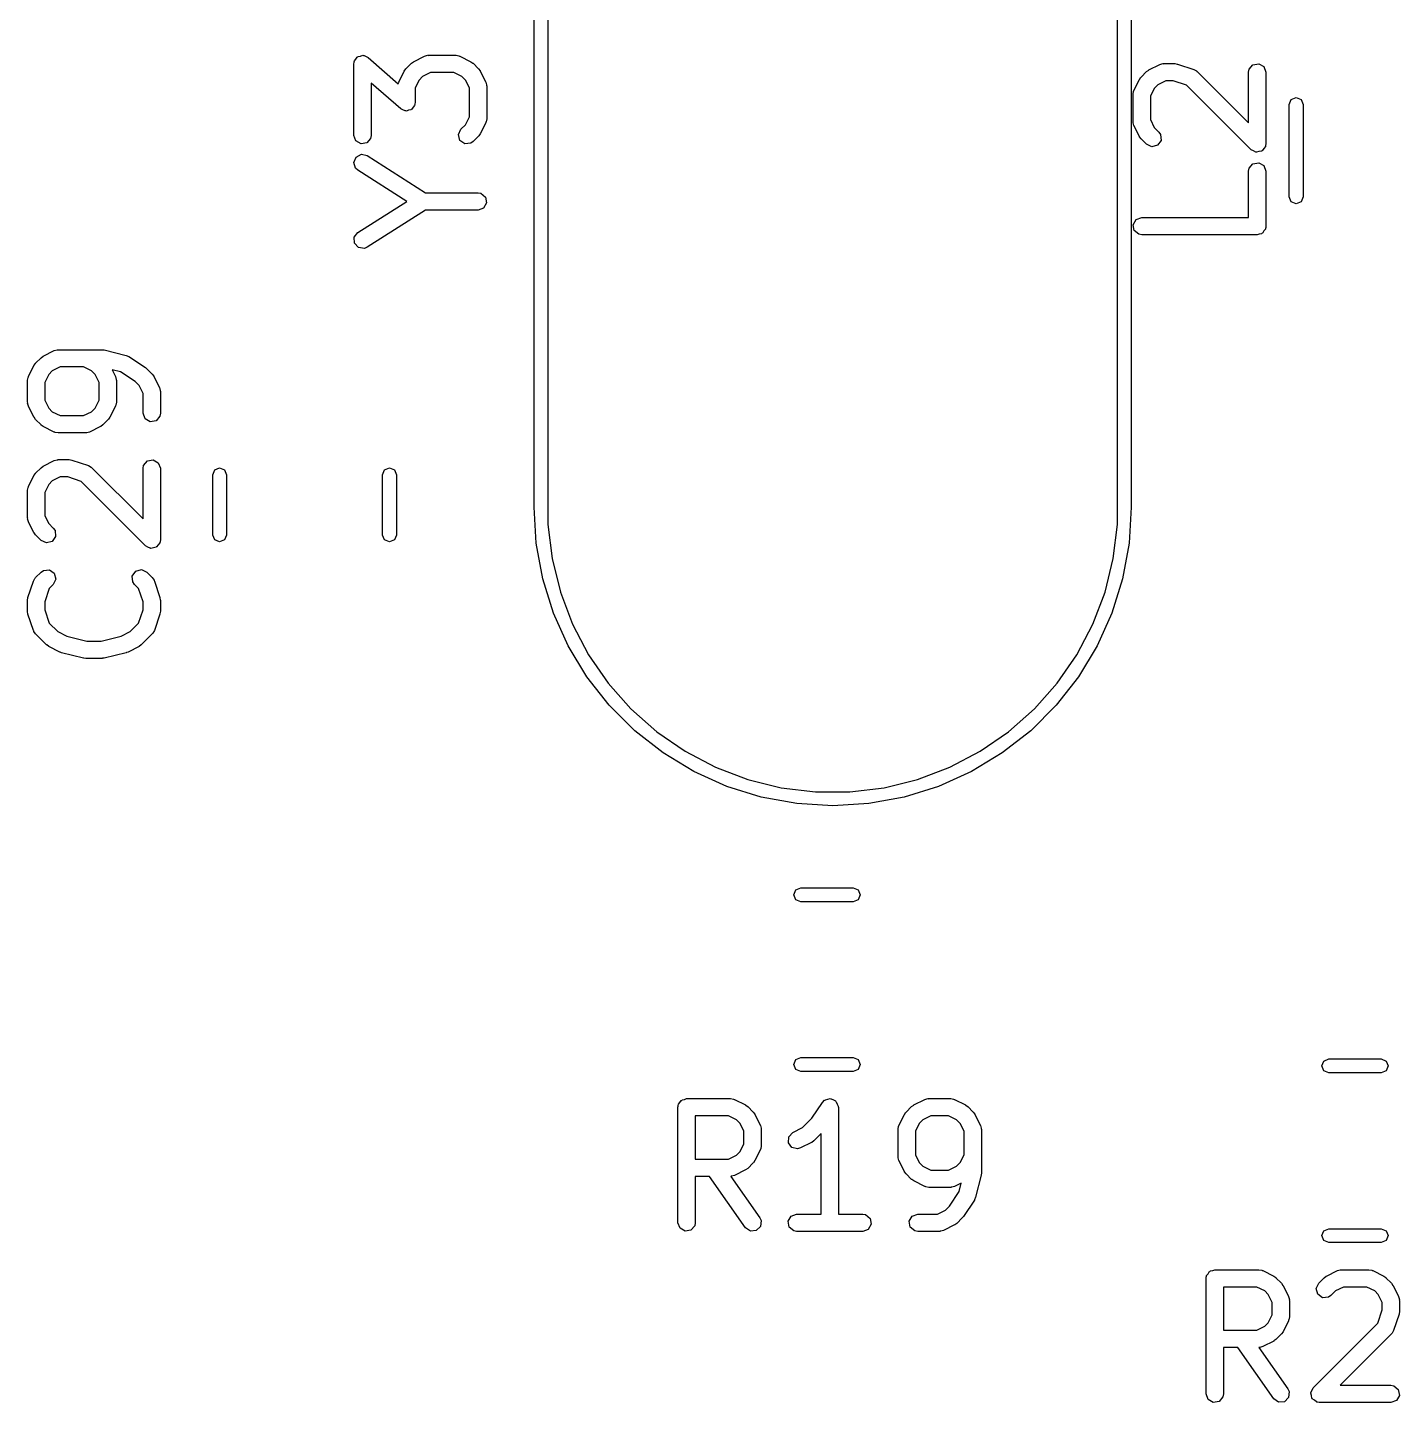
# Model space of a CAD drawing. Extents: x 44 to 148, y -85 to -25.
# Drawn here: x 74.31 to 86.19, y -83.93 to -72.02 of the extents above; entities that cross this region are included whole.
import ezdxf

# ---------------------------------------------------------------- set-up
doc = ezdxf.new("R2010")
doc.units = 0
doc.layers.add('BLACK', color=7, linetype='CONTINUOUS')

msp = doc.modelspace()

# ---------------------------------------------------------------- linework, layer by layer
at = {"layer": 'BLACK', "linetype": 'CONTINUOUS'}
for p, q in [((78.695, -76.177), (78.695, -69.927)), ((78.815, -69.927), (78.815, -76.177)), ((83.745, -76.177), (83.745, -69.927)), ((83.865, -69.927), (83.865, -76.177)), ((77.162809, -72.279275), (77.168473, -72.277345)), ((77.168473, -72.277345), (77.172319, -72.272762)), ((77.172319, -72.272762), (77.192231, -72.26925)), ((77.192231, -72.26925), (77.211371, -72.26273)), ((77.211371, -72.26273), (77.216949, -72.264892)), ((77.216949, -72.264892), (77.222843, -72.263853)), ((77.222843, -72.263853), (77.240355, -72.273964)), ((77.240355, -72.273964), (77.259207, -72.281271)), ((77.652468, -72.318251), (77.747706, -72.270632)), ((77.747706, -72.270632), (77.772672, -72.263206)), ((77.772672, -72.263206), (77.777033, -72.264247)), ((77.777033, -72.264247), (77.781247, -72.262714)), ((77.781247, -72.262714), (78.019342, -72.262714)), ((78.019342, -72.262714), (78.044994, -72.267237)), ((78.044994, -72.267237), (78.048429, -72.270119)), ((78.048429, -72.270119), (78.052883, -72.270632)), ((78.052883, -72.270632), (78.148121, -72.318251)), ((77.134819, -72.337714), (77.136777, -72.326605)), ((77.134819, -72.956761), (77.134819, -72.337714)), ((77.136244, -72.323164), (77.137853, -72.320505)), ((77.136777, -72.326605), (77.136244, -72.323164)), ((77.137853, -72.320505), (77.139342, -72.312062)), ((77.139342, -72.312062), (77.152338, -72.296573)), ((77.152338, -72.296573), (77.162809, -72.279275)), ((77.259207, -72.281271), (77.519196, -72.508761)), ((77.571308, -72.399411), (77.584666, -72.3814)), ((77.584666, -72.3814), (77.585357, -72.379919)), ((77.585357, -72.379919), (77.632976, -72.3323)), ((77.632976, -72.3323), (77.651342, -72.31944)), ((77.651342, -72.31944), (77.652468, -72.318251)), ((78.148121, -72.318251), (78.166129, -72.331607)), ((78.166129, -72.331607), (78.167612, -72.332299)), ((78.167612, -72.332299), (78.215232, -72.379918)), ((78.215232, -72.379918), (78.228094, -72.398286)), ((83.997024, -72.404109), (84.01539, -72.391249)), ((84.01539, -72.391249), (84.016516, -72.39006)), ((84.016516, -72.39006), (84.111754, -72.342441)), ((84.111754, -72.342441), (84.13672, -72.335015)), ((84.13672, -72.335015), (84.141081, -72.336056)), ((84.141081, -72.336056), (84.145295, -72.334523)), ((84.145295, -72.334523), (84.240533, -72.334523)), ((84.240533, -72.334523), (84.262615, -72.338416)), ((84.262615, -72.338416), (84.26425, -72.338372)), ((84.26425, -72.338372), (84.407107, -72.385991)), ((84.407107, -72.385991), (84.430012, -72.398393)), ((84.879819, -72.409523), (84.884342, -72.383871)), ((84.884342, -72.383871), (84.917319, -72.344571)), ((84.917319, -72.344571), (84.967843, -72.335662)), ((84.967843, -72.335662), (85.012272, -72.361314)), ((85.012272, -72.361314), (85.029819, -72.409523)), ((77.541383, -72.72749), (77.284819, -72.502996)), ((77.284819, -72.502996), (77.284819, -72.956761)), ((77.519196, -72.508761), (77.520294, -72.502538)), ((77.520294, -72.502538), (77.523176, -72.499102)), ((77.523176, -72.499102), (77.523689, -72.494649)), ((77.523689, -72.494649), (77.571308, -72.399411)), ((77.700029, -72.477379), (77.665771, -72.545895)), ((77.730436, -72.446972), (77.700029, -72.477379)), ((77.798952, -72.412714), (77.730436, -72.446972)), ((78.001637, -72.412714), (77.798952, -72.412714)), ((78.070153, -72.446972), (78.001637, -72.412714)), ((78.100561, -72.477379), (78.070153, -72.446972)), ((78.134819, -72.545895), (78.100561, -72.477379)), ((78.228094, -72.398286), (78.229282, -72.399411)), ((78.229282, -72.399411), (78.276901, -72.494649)), ((78.276901, -72.494649), (78.284327, -72.519615)), ((83.887737, -72.566458), (83.935356, -72.47122)), ((83.935356, -72.47122), (83.948714, -72.453209)), ((83.948714, -72.453209), (83.949405, -72.451728)), ((83.949405, -72.451728), (83.997024, -72.404109)), ((84.163, -72.484523), (84.094484, -72.518781)), ((84.228363, -72.484523), (84.163, -72.484523)), ((84.342876, -72.522694), (84.228363, -72.484523)), ((84.430012, -72.398393), (84.432359, -72.402214)), ((84.432359, -72.402214), (84.436423, -72.404109)), ((84.436423, -72.404109), (84.879819, -72.847504)), ((84.879819, -72.847504), (84.879819, -72.409523)), ((85.029819, -72.409523), (85.029819, -73.02857)), ((77.665771, -72.545895), (77.665771, -72.671047)), ((78.134819, -72.796199), (78.134819, -72.545895)), ((78.284327, -72.519615), (78.283285, -72.523976)), ((78.283285, -72.523976), (78.284819, -72.52819)), ((78.284819, -72.52819), (78.284819, -72.813904)), ((83.879819, -72.599999), (83.884342, -72.574347)), ((83.879819, -72.838094), (83.879819, -72.599999)), ((83.884342, -72.574347), (83.887224, -72.570911)), ((83.887224, -72.570911), (83.887737, -72.566458)), ((84.064077, -72.549188), (84.029819, -72.617704)), ((84.029819, -72.617704), (84.029819, -72.820389)), ((84.094484, -72.518781), (84.064077, -72.549188)), ((84.901786, -73.081603), (84.342876, -72.522694)), ((85.249574, -72.647103), (85.292, -72.629529)), ((85.292, -72.629529), (85.334426, -72.647103)), ((77.560234, -72.734796), (77.541383, -72.72749)), ((77.577747, -72.744908), (77.560234, -72.734796)), ((77.58364, -72.743868), (77.577747, -72.744908)), ((77.589219, -72.746031), (77.58364, -72.743868)), ((77.608358, -72.73951), (77.589219, -72.746031)), ((77.628271, -72.735999), (77.608358, -72.73951)), ((77.632116, -72.731415), (77.628271, -72.735999)), ((77.637781, -72.729486), (77.632116, -72.731415)), ((77.648251, -72.712187), (77.637781, -72.729486)), ((77.661248, -72.696699), (77.648251, -72.712187)), ((77.662736, -72.688255), (77.661248, -72.696699)), ((77.664346, -72.685597), (77.662736, -72.688255)), ((77.665771, -72.671047), (77.663812, -72.682155)), ((77.663812, -72.682155), (77.664346, -72.685597)), ((85.232, -72.689529), (85.249574, -72.647103)), ((85.232, -73.488773), (85.232, -72.689529)), ((85.334426, -72.647103), (85.352, -72.689529)), ((85.352, -72.689529), (85.352, -73.488773)), ((78.061548, -72.903727), (78.100561, -72.864714)), ((78.100561, -72.864714), (78.134819, -72.796199)), ((78.276901, -72.847445), (78.229282, -72.942683)), ((78.277413, -72.842991), (78.276901, -72.847445)), ((78.280296, -72.839556), (78.277413, -72.842991)), ((78.284819, -72.813904), (78.280296, -72.839556)), ((83.881352, -72.842307), (83.879819, -72.838094)), ((83.880311, -72.846668), (83.881352, -72.842307)), ((83.887737, -72.871635), (83.880311, -72.846668)), ((83.935356, -72.966873), (83.887737, -72.871635)), ((84.029819, -72.820389), (84.064077, -72.888905)), ((77.152366, -73.00497), (77.134819, -72.956761)), ((77.280296, -72.982413), (77.247319, -73.021713)), ((77.284819, -72.956761), (77.280296, -72.982413)), ((78.039866, -72.950224), (78.061548, -72.903727)), ((78.053143, -72.999779), (78.039866, -72.950224)), ((78.215232, -72.962176), (78.167612, -73.009795)), ((78.215922, -72.960694), (78.215232, -72.962176)), ((78.229282, -72.942683), (78.215922, -72.960694)), ((83.936545, -72.967998), (83.935356, -72.966873)), ((83.949405, -72.986365), (83.936545, -72.967998)), ((83.997024, -73.033984), (83.949405, -72.986365)), ((84.064077, -72.888905), (84.10309, -72.927918)), ((84.10309, -72.927918), (84.11803, -72.949255)), ((84.11803, -72.949255), (84.122501, -73.000362)), ((77.196795, -73.030622), (77.152366, -73.00497)), ((77.247319, -73.021713), (77.196795, -73.030622)), ((78.095168, -73.029205), (78.053143, -72.999779)), ((78.146275, -73.024735), (78.095168, -73.029205)), ((78.167612, -73.009795), (78.146275, -73.024735)), ((84.04352, -73.055665), (83.997024, -73.033984)), ((84.093075, -73.042388), (84.04352, -73.055665)), ((84.122501, -73.000362), (84.093075, -73.042388)), ((84.922239, -73.09114), (84.901786, -73.081603)), ((84.941795, -73.102431), (84.922239, -73.09114)), ((84.945175, -73.101834), (84.941795, -73.102431)), ((84.948283, -73.103284), (84.945175, -73.101834)), ((84.970085, -73.097442), (84.948283, -73.103284)), ((84.992319, -73.093522), (84.970085, -73.097442)), ((84.994523, -73.090894), (84.992319, -73.093522)), ((84.997837, -73.090007), (84.994523, -73.090894)), ((85.010785, -73.071515), (84.997837, -73.090007)), ((85.025296, -73.054222), (85.010785, -73.071515)), ((85.026104, -73.049637), (85.025296, -73.054222)), ((85.027264, -73.047981), (85.026104, -73.049637)), ((85.029819, -73.02857), (85.026976, -73.044692)), ((85.026976, -73.044692), (85.027264, -73.047981)), ((77.134889, -73.191623), (77.154498, -73.144215)), ((77.15034, -73.240544), (77.134889, -73.191623)), ((77.154498, -73.144215), (77.199992, -73.120504)), ((77.199992, -73.120504), (77.250085, -73.131582)), ((77.250085, -73.131582), (77.755469, -73.45319)), ((84.884342, -73.241014), (84.917319, -73.201714)), ((84.917319, -73.201714), (84.967843, -73.192805)), ((84.967843, -73.192805), (85.012272, -73.218457)), ((85.012272, -73.218457), (85.029819, -73.266666)), ((77.169553, -73.258132), (77.15034, -73.240544)), ((77.59393, -73.52819), (77.169553, -73.258132)), ((84.879819, -73.266666), (84.884342, -73.241014)), ((84.879819, -73.667856), (84.879819, -73.266666)), ((85.029819, -73.266666), (85.029819, -73.742856)), ((77.755469, -73.45319), (78.209819, -73.45319)), ((78.209819, -73.45319), (78.235471, -73.457713)), ((78.235471, -73.457713), (78.274771, -73.49069)), ((77.169553, -73.798248), (77.59393, -73.52819)), ((78.258028, -73.585643), (78.209819, -73.60319)), ((78.28368, -73.541214), (78.258028, -73.585643)), ((78.274771, -73.49069), (78.28368, -73.541214)), ((85.249574, -73.531199), (85.232, -73.488773)), ((85.292, -73.548773), (85.249574, -73.531199)), ((85.334426, -73.531199), (85.292, -73.548773)), ((85.352, -73.488773), (85.334426, -73.531199)), ((77.755469, -73.60319), (77.250085, -73.924798)), ((78.209819, -73.60319), (77.755469, -73.60319)), ((83.880958, -73.729832), (83.90661, -73.685403)), ((83.90661, -73.685403), (83.954819, -73.667856)), ((83.954819, -73.667856), (84.879819, -73.667856)), ((77.138302, -73.838934), (77.169553, -73.798248)), ((83.889867, -73.780356), (83.880958, -73.729832)), ((83.929167, -73.813333), (83.889867, -73.780356)), ((83.954819, -73.817856), (83.929167, -73.813333)), ((84.954819, -73.817856), (83.954819, -73.817856)), ((84.973127, -73.811192), (84.954819, -73.817856)), ((84.992319, -73.807808), (84.973127, -73.811192)), ((84.996669, -73.802623), (84.992319, -73.807808)), ((85.003028, -73.800309), (84.996669, -73.802623)), ((85.01277, -73.783435), (85.003028, -73.800309)), ((85.025296, -73.768508), (85.01277, -73.783435)), ((85.027013, -73.758765), (85.025296, -73.768508)), ((85.02868, -73.75588), (85.027013, -73.758765)), ((85.029819, -73.742856), (85.028101, -73.752597)), ((85.028101, -73.752597), (85.02868, -73.75588)), ((77.140513, -73.890189), (77.138302, -73.838934)), ((77.175154, -73.928031), (77.140513, -73.890189)), ((77.226015, -73.934754), (77.175154, -73.928031)), ((77.250085, -73.924798), (77.226015, -73.934754)), ((74.379405, -74.9295), (74.427024, -74.881881)), ((74.427024, -74.881881), (74.44539, -74.869021)), ((74.44539, -74.869021), (74.446516, -74.867832)), ((74.446516, -74.867832), (74.541754, -74.820213)), ((74.541754, -74.820213), (74.56672, -74.812787)), ((74.56672, -74.812787), (74.571081, -74.813828)), ((74.571081, -74.813828), (74.575295, -74.812295)), ((74.575295, -74.812295), (74.956247, -74.812295)), ((74.956247, -74.812295), (74.970988, -74.814894)), ((74.970988, -74.814894), (74.974437, -74.814534)), ((74.974437, -74.814534), (75.164913, -74.862153)), ((75.164913, -74.862153), (75.187904, -74.872407)), ((75.187904, -74.872407), (75.188326, -74.87251)), ((75.188326, -74.87251), (75.331183, -74.967748)), ((74.317737, -75.04423), (74.365356, -74.948992)), ((74.365356, -74.948992), (74.378714, -74.930981)), ((74.378714, -74.930981), (74.379405, -74.9295)), ((74.524484, -74.996553), (74.494077, -75.02696)), ((74.593, -74.962295), (74.524484, -74.996553)), ((74.795685, -74.962295), (74.593, -74.962295)), ((74.864201, -74.996553), (74.795685, -74.962295)), ((74.894608, -75.02696), (74.864201, -74.996553)), ((75.115929, -75.004524), (75.041833, -74.986)), ((75.041833, -74.986), (75.070948, -75.04423)), ((75.241798, -75.088436), (75.115929, -75.004524)), ((75.331183, -74.967748), (75.339446, -74.975641)), ((75.339446, -74.975641), (75.342612, -74.977118)), ((75.342612, -74.977118), (75.390232, -75.024737)), ((74.309819, -75.077771), (74.314342, -75.052119)), ((74.309819, -75.268247), (74.309819, -75.077771)), ((74.314342, -75.052119), (74.317224, -75.048683)), ((74.317224, -75.048683), (74.317737, -75.04423)), ((74.494077, -75.02696), (74.459819, -75.095476)), ((74.459819, -75.095476), (74.459819, -75.250542)), ((74.928866, -75.095476), (74.894608, -75.02696)), ((74.928866, -75.250542), (74.928866, -75.095476)), ((75.070948, -75.04423), (75.078374, -75.069196)), ((75.078374, -75.069196), (75.077332, -75.073557)), ((75.077332, -75.073557), (75.078866, -75.077771)), ((75.078866, -75.077771), (75.078866, -75.268247)), ((75.275561, -75.122198), (75.241798, -75.088436)), ((75.309819, -75.190714), (75.275561, -75.122198)), ((75.390232, -75.024737), (75.403094, -75.043105)), ((75.403094, -75.043105), (75.404282, -75.04423)), ((75.404282, -75.04423), (75.451901, -75.139468)), ((74.459819, -75.250542), (74.494077, -75.319058)), ((74.894608, -75.319058), (74.928866, -75.250542)), ((75.309819, -75.363485), (75.309819, -75.190714)), ((75.451901, -75.139468), (75.459327, -75.164434)), ((75.459327, -75.164434), (75.458285, -75.168795)), ((75.458285, -75.168795), (75.459819, -75.173009)), ((75.459819, -75.173009), (75.459819, -75.363485)), ((74.311352, -75.27246), (74.309819, -75.268247)), ((74.310311, -75.276821), (74.311352, -75.27246)), ((74.317737, -75.301788), (74.310311, -75.276821)), ((74.365356, -75.397026), (74.317737, -75.301788)), ((74.494077, -75.319058), (74.524484, -75.349465)), ((74.524484, -75.349465), (74.593, -75.383723)), ((74.795685, -75.383723), (74.864201, -75.349465)), ((74.864201, -75.349465), (74.894608, -75.319058)), ((75.070948, -75.301788), (75.023329, -75.397026)), ((75.07146, -75.297334), (75.070948, -75.301788)), ((75.074343, -75.293899), (75.07146, -75.297334)), ((75.078866, -75.268247), (75.074343, -75.293899)), ((75.327366, -75.411694), (75.309819, -75.363485)), ((75.459819, -75.363485), (75.455296, -75.389137)), ((74.366545, -75.398151), (74.365356, -75.397026)), ((74.379405, -75.416518), (74.366545, -75.398151)), ((74.427024, -75.464137), (74.379405, -75.416518)), ((74.428505, -75.464828), (74.427024, -75.464137)), ((74.446516, -75.478186), (74.428505, -75.464828)), ((74.541754, -75.525805), (74.446516, -75.478186)), ((74.593, -75.383723), (74.795685, -75.383723)), ((74.942169, -75.478186), (74.846931, -75.525805)), ((74.943294, -75.476996), (74.942169, -75.478186)), ((74.961661, -75.464137), (74.943294, -75.476996)), ((75.00928, -75.416518), (74.961661, -75.464137)), ((75.009971, -75.415036), (75.00928, -75.416518)), ((75.023329, -75.397026), (75.009971, -75.415036)), ((75.371795, -75.437346), (75.327366, -75.411694)), ((75.422319, -75.428437), (75.371795, -75.437346)), ((75.455296, -75.389137), (75.422319, -75.428437)), ((74.546207, -75.526317), (74.541754, -75.525805)), ((74.549643, -75.5292), (74.546207, -75.526317)), ((74.575295, -75.533723), (74.549643, -75.5292)), ((74.81339, -75.533723), (74.575295, -75.533723)), ((74.817603, -75.532189), (74.81339, -75.533723)), ((74.821964, -75.533231), (74.817603, -75.532189)), ((74.846931, -75.525805), (74.821964, -75.533231)), ((74.379405, -75.881881), (74.427024, -75.834262)), ((74.427024, -75.834262), (74.44539, -75.821402)), ((74.44539, -75.821402), (74.446516, -75.820213)), ((74.446516, -75.820213), (74.541754, -75.772594)), ((74.541754, -75.772594), (74.56672, -75.765168)), ((74.56672, -75.765168), (74.571081, -75.766209)), ((74.571081, -75.766209), (74.575295, -75.764676)), ((74.575295, -75.764676), (74.670533, -75.764676)), ((74.670533, -75.764676), (74.692615, -75.768569)), ((74.692615, -75.768569), (74.69425, -75.768525)), ((74.69425, -75.768525), (74.837107, -75.816144)), ((74.837107, -75.816144), (74.860012, -75.828546)), ((74.860012, -75.828546), (74.862359, -75.832367)), ((74.862359, -75.832367), (74.866423, -75.834262)), ((74.866423, -75.834262), (75.309819, -76.277657)), ((75.309819, -75.839676), (75.314342, -75.814024)), ((75.309819, -76.277657), (75.309819, -75.839676)), ((75.314342, -75.814024), (75.347319, -75.774724)), ((75.347319, -75.774724), (75.397843, -75.765815)), ((75.397843, -75.765815), (75.442272, -75.791467)), ((75.442272, -75.791467), (75.459819, -75.839676)), ((75.459819, -75.839676), (75.459819, -76.458723)), ((75.930574, -75.852322), (75.973, -75.834748)), ((75.973, -75.834748), (76.015426, -75.852322)), ((77.400574, -75.852322), (77.443, -75.834748)), ((77.443, -75.834748), (77.485426, -75.852322)), ((74.317737, -75.996611), (74.365356, -75.901373)), ((74.365356, -75.901373), (74.378714, -75.883362)), ((74.378714, -75.883362), (74.379405, -75.881881)), ((74.524484, -75.948934), (74.494077, -75.979341)), ((74.593, -75.914676), (74.524484, -75.948934)), ((74.658363, -75.914676), (74.593, -75.914676)), ((74.772876, -75.952847), (74.658363, -75.914676)), ((75.331786, -76.511756), (74.772876, -75.952847)), ((75.913, -75.894748), (75.930574, -75.852322)), ((75.913, -76.417252), (75.913, -75.894748)), ((76.015426, -75.852322), (76.033, -75.894748)), ((76.033, -75.894748), (76.033, -76.417252)), ((77.383, -75.894748), (77.400574, -75.852322)), ((77.383, -76.417252), (77.383, -75.894748)), ((77.485426, -75.852322), (77.503, -75.894748)), ((77.503, -75.894748), (77.503, -76.417252)), ((74.309819, -76.030152), (74.314342, -76.0045)), ((74.309819, -76.268247), (74.309819, -76.030152)), ((74.314342, -76.0045), (74.317224, -76.001064)), ((74.317224, -76.001064), (74.317737, -75.996611)), ((74.494077, -75.979341), (74.459819, -76.047857)), ((74.459819, -76.047857), (74.459819, -76.250542)), ((78.713848, -76.488587), (78.695, -76.177)), ((78.815, -76.177), (78.815, -76.326105)), ((83.745, -76.326105), (83.745, -76.177)), ((83.865, -76.177), (83.846152, -76.488587)), ((74.311352, -76.27246), (74.309819, -76.268247)), ((74.310311, -76.276821), (74.311352, -76.27246)), ((74.317737, -76.301788), (74.310311, -76.276821)), ((74.365356, -76.397026), (74.317737, -76.301788)), ((74.459819, -76.250542), (74.494077, -76.319058)), ((74.494077, -76.319058), (74.53309, -76.358071)), ((78.815, -76.326105), (78.850946, -76.622141)), ((83.709054, -76.622141), (83.745, -76.326105)), ((74.366545, -76.398151), (74.365356, -76.397026)), ((74.379405, -76.416518), (74.366545, -76.398151)), ((74.427024, -76.464137), (74.379405, -76.416518)), ((74.552501, -76.430515), (74.523075, -76.472541)), ((74.53309, -76.358071), (74.54803, -76.379408)), ((74.54803, -76.379408), (74.552501, -76.430515)), ((75.930574, -76.459678), (75.913, -76.417252)), ((76.033, -76.417252), (76.015426, -76.459678)), ((77.400574, -76.459678), (77.383, -76.417252)), ((77.503, -76.417252), (77.485426, -76.459678)), ((74.47352, -76.485818), (74.427024, -76.464137)), ((74.523075, -76.472541), (74.47352, -76.485818)), ((75.352239, -76.521293), (75.331786, -76.511756)), ((75.371795, -76.532584), (75.352239, -76.521293)), ((75.375175, -76.531987), (75.371795, -76.532584)), ((75.378283, -76.533437), (75.375175, -76.531987)), ((75.400085, -76.527595), (75.378283, -76.533437)), ((75.422319, -76.523675), (75.400085, -76.527595)), ((75.424523, -76.521047), (75.422319, -76.523675)), ((75.427837, -76.52016), (75.424523, -76.521047)), ((75.440785, -76.501668), (75.427837, -76.52016)), ((75.455296, -76.484375), (75.440785, -76.501668)), ((75.456104, -76.47979), (75.455296, -76.484375)), ((75.457264, -76.478134), (75.456104, -76.47979)), ((75.459819, -76.458723), (75.456976, -76.474845)), ((75.456976, -76.474845), (75.457264, -76.478134)), ((75.973, -76.477252), (75.930574, -76.459678)), ((76.015426, -76.459678), (75.973, -76.477252)), ((77.443, -76.477252), (77.400574, -76.459678)), ((77.485426, -76.459678), (77.443, -76.477252)), ((78.770115, -76.795631), (78.713848, -76.488587)), ((83.846152, -76.488587), (83.789885, -76.795631)), ((78.850946, -76.622141), (78.922312, -76.911685)), ((83.637688, -76.911685), (83.709054, -76.622141)), ((74.361287, -76.815959), (74.373689, -76.793054)), ((74.373689, -76.793054), (74.37751, -76.790706)), ((74.37751, -76.790706), (74.379405, -76.786643)), ((74.379405, -76.786643), (74.427024, -76.739024)), ((74.427024, -76.739024), (74.448361, -76.724084)), ((74.448361, -76.724084), (74.499468, -76.719613)), ((74.499468, -76.719613), (74.541494, -76.749039)), ((74.554771, -76.798594), (74.53309, -76.84509)), ((74.541494, -76.749039), (74.554771, -76.798594)), ((75.217135, -76.772646), (75.246561, -76.73062)), ((75.221607, -76.823754), (75.217135, -76.772646)), ((75.246561, -76.73062), (75.296116, -76.717343)), ((75.296116, -76.717343), (75.342612, -76.739023)), ((75.342612, -76.739023), (75.390232, -76.786642)), ((75.390232, -76.786642), (75.405173, -76.807979)), ((78.862983, -77.093654), (78.770115, -76.795631)), ((83.789885, -76.795631), (83.697017, -77.093654)), ((74.313668, -76.958816), (74.361287, -76.815959)), ((74.49799, -76.880189), (74.459819, -76.994703)), ((74.53309, -76.84509), (74.49799, -76.880189)), ((75.236548, -76.845091), (75.221607, -76.823754)), ((75.271648, -76.88019), (75.236548, -76.845091)), ((75.309819, -76.994703), (75.271648, -76.88019)), ((75.405173, -76.807979), (75.405563, -76.812447)), ((75.405563, -76.812447), (75.408351, -76.815959)), ((75.408351, -76.815959), (75.45597, -76.958815)), ((78.922312, -76.911685), (79.028059, -77.190516)), ((83.531941, -77.190516), (83.637688, -76.911685)), ((74.309819, -76.982533), (74.313712, -76.96045)), ((74.309819, -77.077771), (74.309819, -76.982533)), ((74.313712, -76.96045), (74.313668, -76.958816)), ((74.459819, -76.994703), (74.459819, -77.0656)), ((75.309819, -77.065601), (75.309819, -76.994703)), ((75.45597, -76.958815), (75.459259, -76.980995)), ((75.459259, -76.980995), (75.459819, -76.982533)), ((75.459819, -76.982533), (75.459819, -77.077771)), ((74.310379, -77.079309), (74.309819, -77.077771)), ((74.313668, -77.101488), (74.310379, -77.079309)), ((74.361287, -77.244345), (74.313668, -77.101488)), ((74.459819, -77.0656), (74.49799, -77.180114)), ((75.271648, -77.180113), (75.309819, -77.065601)), ((75.45597, -77.101489), (75.408351, -77.244345)), ((75.459819, -77.077771), (75.455925, -77.099853)), ((75.455925, -77.099853), (75.45597, -77.101489)), ((78.991096, -77.378309), (78.862983, -77.093654)), ((83.697017, -77.093654), (83.568904, -77.378309)), ((74.364074, -77.247857), (74.361287, -77.244345)), ((74.364465, -77.252324), (74.364074, -77.247857)), ((74.379405, -77.273661), (74.364465, -77.252324)), ((74.474643, -77.368899), (74.379405, -77.273661)), ((74.49799, -77.180114), (74.572103, -77.254227)), ((74.572103, -77.254227), (74.64909, -77.29272)), ((75.120547, -77.29272), (75.197534, -77.254226)), ((75.197534, -77.254226), (75.271648, -77.180113)), ((75.390233, -77.273661), (75.294994, -77.368899)), ((75.392128, -77.269596), (75.390233, -77.273661)), ((75.395948, -77.26725), (75.392128, -77.269596)), ((75.408351, -77.244345), (75.395948, -77.26725)), ((79.028059, -77.190516), (79.166644, -77.454568)), ((83.393356, -77.454568), (83.531941, -77.190516)), ((74.476124, -77.369589), (74.474643, -77.368899)), ((74.494135, -77.382948), (74.476124, -77.369589)), ((74.589373, -77.430567), (74.494135, -77.382948)), ((74.64909, -77.29272), (74.822624, -77.336104)), ((74.822624, -77.336104), (74.947013, -77.336104)), ((74.947013, -77.336104), (75.120547, -77.29272)), ((75.275502, -77.382948), (75.180264, -77.430567)), ((75.276625, -77.381761), (75.275502, -77.382948)), ((75.294994, -77.368899), (75.276625, -77.381761)), ((79.152587, -77.645447), (78.991096, -77.378309)), ((83.568904, -77.378309), (83.407413, -77.645447)), ((74.592901, -77.430973), (74.589373, -77.430567)), ((74.604724, -77.436246), (74.592901, -77.430973)), ((74.7952, -77.483865), (74.604724, -77.436246)), ((74.798648, -77.483504), (74.7952, -77.483865)), ((74.81339, -77.486104), (74.798648, -77.483504)), ((74.956247, -77.486104), (74.81339, -77.486104)), ((74.959504, -77.484918), (74.956247, -77.486104)), ((74.974437, -77.483865), (74.959504, -77.484918)), ((75.164913, -77.436246), (74.974437, -77.483865)), ((75.167857, -77.434257), (75.164913, -77.436246)), ((75.180264, -77.430567), (75.167857, -77.434257)), ((79.166644, -77.454568), (79.336046, -77.69999)), ((83.223954, -77.69999), (83.393356, -77.454568)), ((79.3451, -77.891172), (79.152587, -77.645447)), ((79.336046, -77.69999), (79.533796, -77.923204)), ((83.026204, -77.923204), (83.223954, -77.69999)), ((83.407413, -77.645447), (83.2149, -77.891172)), ((79.565828, -78.1119), (79.3451, -77.891172)), ((79.533796, -77.923204), (79.75701, -78.120954)), ((82.80299, -78.120954), (83.026204, -77.923204)), ((83.2149, -77.891172), (82.994172, -78.1119)), ((79.811553, -78.304413), (79.565828, -78.1119)), ((82.994172, -78.1119), (82.748447, -78.304413)), ((79.75701, -78.120954), (80.002432, -78.290356)), ((82.557568, -78.290356), (82.80299, -78.120954)), ((80.078691, -78.465904), (79.811553, -78.304413)), ((80.002432, -78.290356), (80.266484, -78.428941)), ((82.293516, -78.428941), (82.557568, -78.290356)), ((82.748447, -78.304413), (82.481309, -78.465904)), ((80.363346, -78.594017), (80.078691, -78.465904)), ((80.266484, -78.428941), (80.545315, -78.534688)), ((82.014685, -78.534688), (82.293516, -78.428941)), ((82.481309, -78.465904), (82.196654, -78.594017)), ((80.545315, -78.534688), (80.834859, -78.606054)), ((81.725141, -78.606054), (82.014685, -78.534688)), ((80.661369, -78.686885), (80.363346, -78.594017)), ((80.968413, -78.743152), (80.661369, -78.686885)), ((80.834859, -78.606054), (81.130895, -78.642)), ((81.130895, -78.642), (81.429105, -78.642)), ((81.429105, -78.642), (81.725141, -78.606054)), ((81.898631, -78.686885), (81.591587, -78.743152)), ((82.196654, -78.594017), (81.898631, -78.686885)), ((81.28, -78.762), (80.968413, -78.743152)), ((81.591587, -78.743152), (81.28, -78.762)), ((80.942936, -79.533), (80.96051, -79.490574)), ((80.96051, -79.575426), (80.942936, -79.533)), ((80.96051, -79.490574), (81.002936, -79.473)), ((81.002936, -79.473), (81.457064, -79.473)), ((81.457064, -79.473), (81.49949, -79.490574)), ((81.49949, -79.490574), (81.517064, -79.533)), ((81.517064, -79.533), (81.49949, -79.575426)), ((81.002936, -79.593), (80.96051, -79.575426)), ((81.457064, -79.593), (81.002936, -79.593)), ((81.49949, -79.575426), (81.457064, -79.593)), ((80.942936, -81.003), (80.96051, -80.960574)), ((80.96051, -80.960574), (81.002936, -80.943)), ((81.002936, -80.943), (81.457064, -80.943)), ((81.457064, -80.943), (81.49949, -80.960574)), ((81.49949, -80.960574), (81.517064, -81.003)), ((85.53251, -80.972574), (85.574936, -80.955)), ((85.574936, -80.955), (86.029064, -80.955)), ((86.029064, -80.955), (86.07149, -80.972574)), ((80.96051, -81.045426), (80.942936, -81.003)), ((81.002936, -81.063), (80.96051, -81.045426)), ((81.457064, -81.063), (81.002936, -81.063)), ((81.49949, -81.045426), (81.457064, -81.063)), ((81.517064, -81.003), (81.49949, -81.045426)), ((85.514936, -81.015), (85.53251, -80.972574)), ((85.53251, -81.057426), (85.514936, -81.015)), ((85.574936, -81.075), (85.53251, -81.057426)), ((86.029064, -81.075), (85.574936, -81.075)), ((86.07149, -81.057426), (86.029064, -81.075)), ((86.07149, -80.972574), (86.089064, -81.015)), ((86.089064, -81.015), (86.07149, -81.057426)), ((79.957762, -81.332239), (79.967505, -81.315366)), ((79.967505, -81.315366), (79.973863, -81.313051)), ((79.973863, -81.313051), (79.978214, -81.307867)), ((79.978214, -81.307867), (79.997405, -81.304482)), ((79.997405, -81.304482), (80.015714, -81.297819)), ((80.015714, -81.297819), (80.396666, -81.297819)), ((80.396666, -81.297819), (80.422318, -81.302342)), ((80.422318, -81.302342), (80.425753, -81.305224)), ((80.425753, -81.305224), (80.430207, -81.305737)), ((80.430207, -81.305737), (80.525445, -81.353356)), ((81.191405, -81.331216), (81.209398, -81.312381)), ((81.209398, -81.312381), (81.213537, -81.311169)), ((81.213537, -81.311169), (81.216309, -81.307867)), ((81.216309, -81.307867), (81.237741, -81.304087)), ((81.237741, -81.304087), (81.258636, -81.297974)), ((81.258636, -81.297974), (81.262585, -81.299706)), ((81.262585, -81.299706), (81.266833, -81.298958)), ((81.266833, -81.298958), (81.285681, -81.30984)), ((81.285681, -81.30984), (81.305616, -81.318587)), ((81.305616, -81.318587), (81.307527, -81.322454)), ((81.307527, -81.322454), (81.311262, -81.32461)), ((81.311262, -81.32461), (81.318706, -81.345063)), ((81.982173, -81.353356), (82.077411, -81.305737)), ((82.077411, -81.305737), (82.102377, -81.298311)), ((82.102377, -81.298311), (82.106738, -81.299352)), ((82.106738, -81.299352), (82.110952, -81.297819)), ((82.110952, -81.297819), (82.301428, -81.297819)), ((82.301428, -81.297819), (82.32708, -81.302342)), ((82.32708, -81.302342), (82.330515, -81.305224)), ((82.330515, -81.305224), (82.334969, -81.305737)), ((82.334969, -81.305737), (82.430207, -81.353356)), ((79.940714, -81.372819), (79.942431, -81.363077)), ((79.940714, -82.372819), (79.940714, -81.372819)), ((79.941853, -81.359795), (79.943519, -81.356909)), ((79.942431, -81.363077), (79.941853, -81.359795)), ((79.943519, -81.356909), (79.945237, -81.347167)), ((79.945237, -81.347167), (79.957762, -81.332239)), ((80.378961, -81.447819), (80.090714, -81.447819)), ((80.090714, -81.447819), (80.090714, -81.821628)), ((80.447477, -81.482077), (80.378961, -81.447819)), ((80.525445, -81.353356), (80.543455, -81.366714)), ((80.543455, -81.366714), (80.544937, -81.367405)), ((80.544937, -81.367405), (80.592556, -81.415024)), ((80.592556, -81.415024), (80.605415, -81.43339)), ((80.605415, -81.43339), (80.606605, -81.434516)), ((80.606605, -81.434516), (80.654224, -81.529754)), ((81.100285, -81.467896), (81.191405, -81.331216)), ((81.318706, -81.345063), (81.328354, -81.364576)), ((81.328354, -81.364576), (81.327333, -81.368765)), ((81.327333, -81.368765), (81.328809, -81.372819)), ((81.328809, -81.372819), (81.328809, -82.297819)), ((81.853394, -81.529754), (81.901013, -81.434516)), ((81.901013, -81.434516), (81.914371, -81.416505)), ((81.914371, -81.416505), (81.915062, -81.415024)), ((81.915062, -81.415024), (81.962681, -81.367405)), ((81.962681, -81.367405), (81.981047, -81.354545)), ((81.981047, -81.354545), (81.982173, -81.353356)), ((82.128657, -81.447819), (82.060141, -81.482077)), ((82.283723, -81.447819), (82.128657, -81.447819)), ((82.352239, -81.482077), (82.283723, -81.447819)), ((82.430207, -81.353356), (82.448217, -81.366714)), ((82.448217, -81.366714), (82.449699, -81.367405)), ((82.449699, -81.367405), (82.497318, -81.415024)), ((82.497318, -81.415024), (82.510177, -81.43339)), ((82.510177, -81.43339), (82.511367, -81.434516)), ((82.511367, -81.434516), (82.558986, -81.529754)), ((80.477884, -81.512484), (80.447477, -81.482077)), ((80.512142, -81.581), (80.477884, -81.512484)), ((80.654224, -81.529754), (80.66165, -81.55472)), ((80.66165, -81.55472), (80.660608, -81.559081)), ((80.660608, -81.559081), (80.662142, -81.563295)), ((80.662142, -81.563295), (80.662142, -81.706152)), ((80.934554, -81.591451), (81.018906, -81.549275)), ((81.018906, -81.549275), (81.100285, -81.467896)), ((81.845476, -81.563295), (81.849999, -81.537643)), ((81.845476, -81.80139), (81.845476, -81.563295)), ((81.849999, -81.537643), (81.852881, -81.534207)), ((81.852881, -81.534207), (81.853394, -81.529754)), ((82.029734, -81.512484), (81.995476, -81.581)), ((82.060141, -81.482077), (82.029734, -81.512484)), ((82.382646, -81.512484), (82.352239, -81.482077)), ((82.416904, -81.581), (82.382646, -81.512484)), ((82.558986, -81.529754), (82.566412, -81.55472)), ((82.566412, -81.55472), (82.56537, -81.559081)), ((82.56537, -81.559081), (82.566904, -81.563295)), ((82.566904, -81.563295), (82.566904, -81.944247)), ((80.512142, -81.688447), (80.512142, -81.581)), ((80.896207, -81.679916), (80.899282, -81.628705)), ((80.926771, -81.721121), (80.896207, -81.679916)), ((80.899282, -81.628705), (80.934554, -81.591451)), ((81.096874, -81.677996), (81.001636, -81.725615)), ((81.097999, -81.676806), (81.096874, -81.677996)), ((81.116366, -81.663947), (81.097999, -81.676806)), ((81.178809, -81.601504), (81.116366, -81.663947)), ((81.178809, -82.297819), (81.178809, -81.601504)), ((81.995476, -81.581), (81.995476, -81.783685)), ((82.416904, -81.783685), (82.416904, -81.581)), ((80.378961, -81.821628), (80.447477, -81.78737)), ((80.447477, -81.78737), (80.477884, -81.756963)), ((80.477884, -81.756963), (80.512142, -81.688447)), ((80.654224, -81.739693), (80.606605, -81.834931)), ((80.654736, -81.735239), (80.654224, -81.739693)), ((80.657619, -81.731804), (80.654736, -81.735239)), ((80.662142, -81.706152), (80.657619, -81.731804)), ((80.976669, -81.733041), (80.926771, -81.721121)), ((81.001636, -81.725615), (80.976669, -81.733041)), ((81.847009, -81.805603), (81.845476, -81.80139)), ((81.995476, -81.783685), (82.029734, -81.852201)), ((82.382646, -81.852201), (82.416904, -81.783685)), ((80.090714, -81.821628), (80.378961, -81.821628)), ((80.525445, -81.916091), (80.430207, -81.96371)), ((80.52657, -81.914901), (80.525445, -81.916091)), ((80.544937, -81.902042), (80.52657, -81.914901)), ((80.592556, -81.854423), (80.544937, -81.902042)), ((80.593247, -81.852941), (80.592556, -81.854423)), ((80.606605, -81.834931), (80.593247, -81.852941)), ((81.845968, -81.809964), (81.847009, -81.805603)), ((81.853394, -81.834931), (81.845968, -81.809964)), ((81.901013, -81.930169), (81.853394, -81.834931)), ((82.029734, -81.852201), (82.060141, -81.882608)), ((82.060141, -81.882608), (82.128657, -81.916866)), ((82.128657, -81.916866), (82.283723, -81.916866)), ((82.283723, -81.916866), (82.352239, -81.882608)), ((82.352239, -81.882608), (82.382646, -81.852201)), ((80.21476, -81.971628), (80.090714, -81.971628)), ((80.090714, -81.971628), (80.090714, -82.372819)), ((80.5257, -82.415829), (80.21476, -81.971628)), ((80.400879, -81.970094), (80.397615, -81.971282)), ((80.397615, -81.971282), (80.648585, -82.32981)), ((80.40524, -81.971136), (80.400879, -81.970094)), ((80.430207, -81.96371), (80.40524, -81.971136)), ((81.902202, -81.931294), (81.901013, -81.930169)), ((81.915062, -81.949661), (81.902202, -81.931294)), ((81.962681, -81.99728), (81.915062, -81.949661)), ((81.964162, -81.997971), (81.962681, -81.99728)), ((81.982173, -82.011329), (81.964162, -81.997971)), ((82.077411, -82.058948), (81.982173, -82.011329)), ((82.393199, -82.029833), (82.334969, -82.058948)), ((82.374675, -82.103929), (82.393199, -82.029833)), ((82.564665, -81.962437), (82.517046, -82.152913)), ((82.566904, -81.944247), (82.564304, -81.958988)), ((82.564304, -81.958988), (82.564665, -81.962437)), ((82.081864, -82.05946), (82.077411, -82.058948)), ((82.0853, -82.062343), (82.081864, -82.05946)), ((82.110952, -82.066866), (82.0853, -82.062343)), ((82.301428, -82.066866), (82.110952, -82.066866)), ((82.29076, -82.2298), (82.374675, -82.103929)), ((82.305641, -82.065332), (82.301428, -82.066866)), ((82.310002, -82.066374), (82.305641, -82.065332)), ((82.334969, -82.058948), (82.310002, -82.066374)), ((82.517046, -82.152913), (82.506791, -82.175905)), ((82.188485, -82.297819), (82.257, -82.263561)), ((82.257, -82.263561), (82.29076, -82.2298)), ((82.506689, -82.176325), (82.411451, -82.319183)), ((82.506791, -82.175905), (82.506689, -82.176325)), ((79.958261, -82.421028), (79.940714, -82.372819)), ((80.086191, -82.398471), (80.053214, -82.437771)), ((80.090714, -82.372819), (80.086191, -82.398471)), ((80.648585, -82.32981), (80.65959, -82.353418)), ((80.65959, -82.353418), (80.655111, -82.404525)), ((80.894234, -82.359795), (80.919886, -82.315366)), ((80.903143, -82.410319), (80.894234, -82.359795)), ((80.919886, -82.315366), (80.968095, -82.297819)), ((80.968095, -82.297819), (81.178809, -82.297819)), ((81.328809, -82.297819), (81.539523, -82.297819)), ((81.539523, -82.297819), (81.565175, -82.302342)), ((81.565175, -82.302342), (81.604475, -82.335319)), ((81.613384, -82.385843), (81.587732, -82.430272)), ((81.604475, -82.335319), (81.613384, -82.385843)), ((81.941853, -82.359795), (81.967505, -82.315366)), ((81.950762, -82.410319), (81.941853, -82.359795)), ((81.967505, -82.315366), (82.015714, -82.297819)), ((82.015714, -82.297819), (82.188485, -82.297819)), ((82.334969, -82.392282), (82.239731, -82.439901)), ((82.336093, -82.391094), (82.334969, -82.392282)), ((82.354462, -82.378232), (82.336093, -82.391094)), ((82.40208, -82.330613), (82.354462, -82.378232)), ((82.403556, -82.327446), (82.40208, -82.330613)), ((82.411451, -82.319183), (82.403556, -82.327446)), ((80.00269, -82.44668), (79.958261, -82.421028)), ((80.053214, -82.437771), (80.00269, -82.44668)), ((80.567721, -82.445261), (80.5257, -82.415829)), ((80.618829, -82.440797), (80.567721, -82.445261)), ((80.655111, -82.404525), (80.618829, -82.440797)), ((80.942443, -82.443296), (80.903143, -82.410319)), ((80.968095, -82.447819), (80.942443, -82.443296)), ((81.539523, -82.447819), (80.968095, -82.447819)), ((81.587732, -82.430272), (81.539523, -82.447819)), ((81.990062, -82.443296), (81.950762, -82.410319)), ((82.015714, -82.447819), (81.990062, -82.443296)), ((82.20619, -82.447819), (82.015714, -82.447819)), ((82.210403, -82.446285), (82.20619, -82.447819)), ((82.214764, -82.447327), (82.210403, -82.446285)), ((82.239731, -82.439901), (82.214764, -82.447327)), ((85.514936, -82.485), (85.53251, -82.442574)), ((85.53251, -82.527426), (85.514936, -82.485)), ((85.53251, -82.442574), (85.574936, -82.425)), ((85.574936, -82.425), (86.029064, -82.425)), ((86.029064, -82.425), (86.07149, -82.442574)), ((86.07149, -82.442574), (86.089064, -82.485)), ((86.089064, -82.485), (86.07149, -82.527426)), ((85.574936, -82.545), (85.53251, -82.527426)), ((86.029064, -82.545), (85.574936, -82.545)), ((86.07149, -82.527426), (86.029064, -82.545)), ((84.512714, -82.854819), (84.514431, -82.845077)), ((84.512714, -83.854819), (84.512714, -82.854819)), ((84.513853, -82.841795), (84.515519, -82.838909)), ((84.514431, -82.845077), (84.513853, -82.841795)), ((84.515519, -82.838909), (84.517237, -82.829167)), ((84.517237, -82.829167), (84.529762, -82.814239)), ((84.529762, -82.814239), (84.539505, -82.797366)), ((84.539505, -82.797366), (84.545863, -82.795051)), ((84.545863, -82.795051), (84.550214, -82.789867)), ((84.550214, -82.789867), (84.569405, -82.786482)), ((84.569405, -82.786482), (84.587714, -82.779819)), ((84.587714, -82.779819), (84.968666, -82.779819)), ((84.968666, -82.779819), (84.994318, -82.784342)), ((84.994318, -82.784342), (84.997753, -82.787224)), ((84.997753, -82.787224), (85.002207, -82.787737)), ((85.002207, -82.787737), (85.097445, -82.835356)), ((85.097445, -82.835356), (85.115455, -82.848714)), ((85.115455, -82.848714), (85.116937, -82.849405)), ((85.116937, -82.849405), (85.164556, -82.897024)), ((85.487062, -82.897024), (85.534681, -82.849405)), ((85.534681, -82.849405), (85.553047, -82.836545)), ((85.553047, -82.836545), (85.554173, -82.835356)), ((85.554173, -82.835356), (85.649411, -82.787737)), ((85.649411, -82.787737), (85.674377, -82.780311)), ((85.674377, -82.780311), (85.678738, -82.781352)), ((85.678738, -82.781352), (85.682952, -82.779819)), ((85.682952, -82.779819), (85.921047, -82.779819)), ((85.921047, -82.779819), (85.946699, -82.784342)), ((85.946699, -82.784342), (85.950134, -82.787224)), ((85.950134, -82.787224), (85.954588, -82.787737)), ((85.954588, -82.787737), (86.049826, -82.835356)), ((86.049826, -82.835356), (86.067836, -82.848714)), ((86.067836, -82.848714), (86.069318, -82.849405)), ((86.069318, -82.849405), (86.116937, -82.897024)), ((84.950961, -82.929819), (84.662714, -82.929819)), ((84.662714, -82.929819), (84.662714, -83.303628)), ((85.019477, -82.964077), (84.950961, -82.929819)), ((85.049884, -82.994484), (85.019477, -82.964077)), ((85.084142, -83.063), (85.049884, -82.994484)), ((85.164556, -82.897024), (85.177415, -82.91539)), ((85.177415, -82.91539), (85.178605, -82.916516)), ((85.178605, -82.916516), (85.226224, -83.011754)), ((85.465381, -82.943521), (85.487062, -82.897024)), ((85.478658, -82.993075), (85.465381, -82.943521)), ((85.520684, -83.022502), (85.478658, -82.993075)), ((85.632141, -82.964077), (85.593128, -83.00309)), ((85.700657, -82.929819), (85.632141, -82.964077)), ((85.903342, -82.929819), (85.700657, -82.929819)), ((85.971858, -82.964077), (85.903342, -82.929819)), ((86.002265, -82.994484), (85.971858, -82.964077)), ((86.036523, -83.063), (86.002265, -82.994484)), ((86.116937, -82.897024), (86.129796, -82.91539)), ((86.129796, -82.91539), (86.130986, -82.916516)), ((86.130986, -82.916516), (86.178605, -83.011754)), ((85.084142, -83.170447), (85.084142, -83.063)), ((85.226224, -83.011754), (85.23365, -83.03672)), ((85.23365, -83.03672), (85.232608, -83.041081)), ((85.232608, -83.041081), (85.234142, -83.045295)), ((85.234142, -83.045295), (85.234142, -83.188152)), ((85.571791, -83.01803), (85.520684, -83.022502)), ((85.593128, -83.00309), (85.571791, -83.01803)), ((86.036523, -83.128363), (86.036523, -83.063)), ((86.178605, -83.011754), (86.186031, -83.03672)), ((86.186031, -83.03672), (86.184989, -83.041081)), ((86.184989, -83.041081), (86.186523, -83.045295)), ((86.186523, -83.045295), (86.186523, -83.140533)), ((85.049884, -83.238963), (85.084142, -83.170447)), ((85.226224, -83.221693), (85.178605, -83.316931)), ((85.226736, -83.217239), (85.226224, -83.221693)), ((85.229619, -83.213804), (85.226736, -83.217239)), ((85.234142, -83.188152), (85.229619, -83.213804)), ((85.998351, -83.242876), (86.036523, -83.128363)), ((86.182674, -83.164251), (86.135055, -83.307107)), ((86.186523, -83.140533), (86.182629, -83.162615)), ((86.182629, -83.162615), (86.182674, -83.164251)), ((84.662714, -83.303628), (84.950961, -83.303628)), ((84.950961, -83.303628), (85.019477, -83.26937)), ((85.019477, -83.26937), (85.049884, -83.238963)), ((85.164556, -83.336423), (85.116937, -83.384042)), ((85.165247, -83.334941), (85.164556, -83.336423)), ((85.178605, -83.316931), (85.165247, -83.334941)), ((85.439443, -83.801786), (85.998351, -83.242876)), ((86.116937, -83.336423), (85.673542, -83.779819)), ((86.118832, -83.332358), (86.116937, -83.336423)), ((86.122652, -83.330012), (86.118832, -83.332358)), ((86.135055, -83.307107), (86.122652, -83.330012)), ((84.78676, -83.453628), (84.662714, -83.453628)), ((84.662714, -83.453628), (84.662714, -83.854819)), ((85.0977, -83.897829), (84.78676, -83.453628)), ((84.972879, -83.452094), (84.969615, -83.453282)), ((84.969615, -83.453282), (85.220585, -83.81181)), ((84.97724, -83.453136), (84.972879, -83.452094)), ((85.002207, -83.44571), (84.97724, -83.453136)), ((85.097445, -83.398091), (85.002207, -83.44571)), ((85.09857, -83.396901), (85.097445, -83.398091)), ((85.116937, -83.384042), (85.09857, -83.396901)), ((85.220585, -83.81181), (85.23159, -83.835418)), ((85.418615, -83.841795), (85.429905, -83.822239)), ((85.429905, -83.822239), (85.439443, -83.801786)), ((85.673542, -83.779819), (86.111523, -83.779819)), ((86.111523, -83.779819), (86.137175, -83.784342)), ((86.137175, -83.784342), (86.176475, -83.817319)), ((86.176475, -83.817319), (86.185384, -83.867843)), ((84.530261, -83.903028), (84.512714, -83.854819)), ((84.57469, -83.92868), (84.530261, -83.903028)), ((84.625214, -83.919771), (84.57469, -83.92868)), ((84.658191, -83.880471), (84.625214, -83.919771)), ((84.662714, -83.854819), (84.658191, -83.880471)), ((85.139721, -83.927261), (85.0977, -83.897829)), ((85.190829, -83.922797), (85.139721, -83.927261)), ((85.227111, -83.886525), (85.190829, -83.922797)), ((85.23159, -83.835418), (85.227111, -83.886525)), ((85.417762, -83.848283), (85.419211, -83.845175)), ((85.423603, -83.870085), (85.417762, -83.848283)), ((85.419211, -83.845175), (85.418615, -83.841795)), ((85.427524, -83.892319), (85.423603, -83.870085)), ((85.430151, -83.894523), (85.427524, -83.892319)), ((85.431039, -83.897837), (85.430151, -83.894523)), ((85.44953, -83.910785), (85.431039, -83.897837)), ((85.466824, -83.925296), (85.44953, -83.910785)), ((85.471408, -83.926104), (85.466824, -83.925296)), ((85.473065, -83.927264), (85.471408, -83.926104)), ((85.476353, -83.926976), (85.473065, -83.927264)), ((85.492476, -83.929819), (85.476353, -83.926976)), ((86.111523, -83.929819), (85.492476, -83.929819)), ((86.159732, -83.912272), (86.111523, -83.929819)), ((86.185384, -83.867843), (86.159732, -83.912272))]:
    msp.add_line(p, q, dxfattribs=at)

doc.saveas('drawing.dxf')
